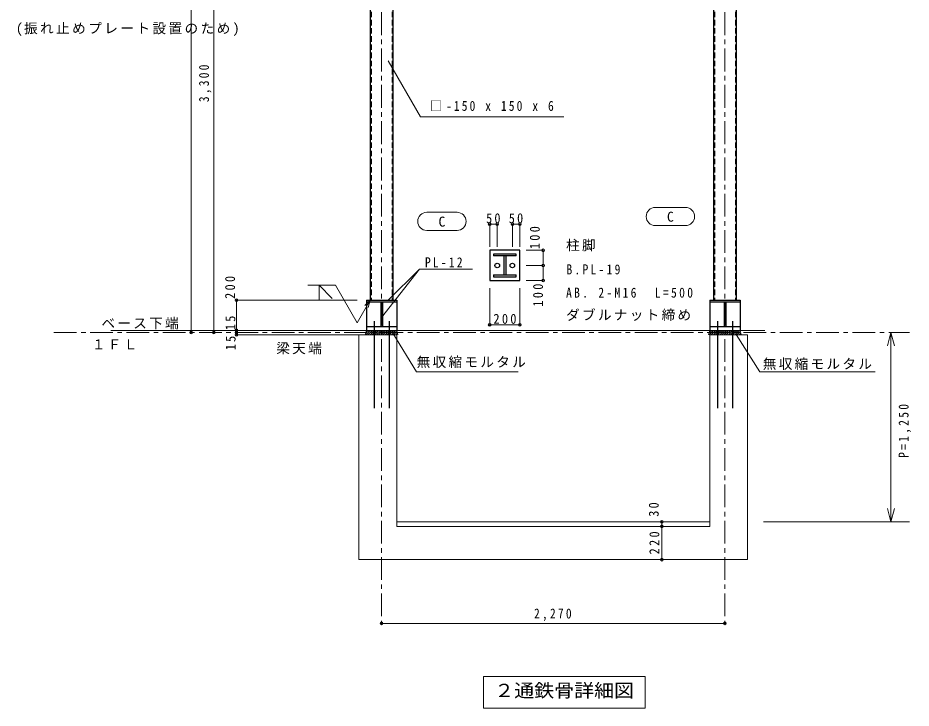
# Model space of a CAD drawing. Units: millimetres at full size, sheet at 1:30, with parts at other scales. Extents: x -8068 to 8572, y -4816 to 5478.
# Drawn here: x 2219 to 8125, y -4816 to -255 of the extents above; entities that cross this region are included whole.
import ezdxf
from ezdxf.enums import TextEntityAlignment as Align

# ---------------------------------------------------------------- set-up
doc = ezdxf.new("R2010")
doc.units = ezdxf.units.MM
doc.header["$LTSCALE"] = 30
doc.header["$PDMODE"] = 32
doc.header["$PDSIZE"] = 18
for name, pattern in [('CHAIN1', [8, 5, -1, 1, -1]), ('CHAIN2', [12, 9, -1, 1, -1]), ('DASHED1', [1.8, 1.2, -0.6])]:
    doc.linetypes.add(name, pattern=pattern)
for name, color, linetype, lineweight in [('0-0_芯', 4, 'CHAIN2', 18), ('0-2_サッシ', 7, 'Continuous', 25), ('8-0_8SIN_1', 4, 'CHAIN1', 18), ('8-1_8SIN_2', 7, 'Continuous', 25), ('8-2_8KUTAI', 3, 'Continuous', 35), ('8-3_8-3', 4, 'Continuous', 18), ('8-4_8-4', 5, 'Continuous', 9)]:
    doc.layers.add(name, color=color, linetype=linetype, lineweight=lineweight)
doc.styles.add('ＭＳ ゴシック', font='')
doc.styles.get('ＭＳ ゴシック').set_extended_font_data('MS Gothic')

msp = doc.modelspace()

# ---------------------------------------------------------------- linework, layer by layer
at = {"layer": '0-0_芯', "linetype": 'Continuous'}
msp.add_lwpolyline([(5297.63, -4607.29), (6365.35, -4607.29), (6365.35, -4815.5), (5297.63, -4815.5)], close=True, dxfattribs=at)
at = {"layer": '0-2_サッシ', "color": 4, "lineweight": 18}
for p, q in [((7991.49, -2334.62), (7968.19, -2421.55)), ((7991.49, -2334.62), (8014.78, -2421.55)), ((7991.49, -3584.62), (8014.78, -3497.68)), ((4723.85, -3584.62), (6793.85, -3584.62))]:
    msp.add_line(p, q, dxfattribs=at)
msp.add_lwpolyline([(7991.49, -2334.62), (7991.49, -3584.62), (7968.19, -3497.68)], dxfattribs=at)
at = {"layer": '8-0_8SIN_1'}
for p, q in [((4623.85, 5061.54), (4623.85, -4255.34)), ((6893.85, 5061.54), (6893.85, -4255.34)), ((2456.99, -2334.62), (8113.65, -2334.62))]:
    msp.add_line(p, q, dxfattribs=at)
at = {"layer": '8-1_8SIN_2'}
for p, q in [((4548.85, 595.38), (4548.85, -2119.62)), ((4698.85, 595.38), (4698.85, -2119.62)), ((6818.85, 595.38), (6818.85, -2119.62)), ((6968.85, 595.38), (6968.85, -2119.62)), ((5513.35, -1815.84), (5363.35, -1815.84)), ((5363.35, -1815.84), (5363.35, -1827.84)), ((5513.35, -1827.84), (5363.35, -1827.84)), ((5432.35, -1827.84), (5432.35, -1953.84)), ((5444.35, -1827.84), (5444.35, -1953.84)), ((5513.35, -1827.84), (5513.35, -1815.84)), ((5363.35, -1953.84), (5513.35, -1953.84)), ((5363.35, -1953.84), (5363.35, -1965.84)), ((5363.35, -1965.84), (5513.35, -1965.84)), ((5513.35, -1965.84), (5513.35, -1953.84)), ((4523.85, -2119.62), (4523.85, -2319.62)), ((4523.85, -2119.62), (4723.85, -2119.62)), ((4723.85, -2119.62), (4723.85, -2319.62)), ((6793.85, -2119.62), (6793.85, -2319.62)), ((6793.85, -2119.62), (6993.85, -2119.62)), ((6993.85, -2119.62), (6993.85, -2319.62)), ((4523.85, -2131.62), (4723.85, -2131.62)), ((4617.85, -2131.62), (4617.85, -2294.62)), ((4629.85, -2131.62), (4629.85, -2294.62)), ((6793.85, -2131.62), (6993.85, -2131.62)), ((6887.85, -2131.62), (6887.85, -2294.62)), ((6899.85, -2131.62), (6899.85, -2294.62)), ((4523.85, -2294.62), (4723.85, -2294.62)), ((4573.85, -2257.96), (4573.85, -2834.62)), ((4673.85, -2257.96), (4673.85, -2834.62)), ((6793.85, -2294.62), (6993.85, -2294.62)), ((6843.85, -2257.96), (6843.85, -2834.62)), ((6943.85, -2257.96), (6943.85, -2834.62)), ((4523.85, -2319.62), (4723.85, -2319.62)), ((6793.85, -2319.62), (6993.85, -2319.62))]:
    msp.add_line(p, q, dxfattribs=at)
at = {"layer": '8-1_8SIN_2', "linetype": 'DASHED1'}
for p, q in [((4554.85, 595.38), (4554.85, -2119.62)), ((4692.85, 595.38), (4692.85, -2119.62)), ((6824.85, 595.38), (6824.85, -2119.62)), ((6962.85, 595.38), (6962.85, -2119.62))]:
    msp.add_line(p, q, dxfattribs=at)
at = {"layer": '8-1_8SIN_2', "color": 4, "lineweight": 18}
for p, q in [((6433.08, -1507.54), (6633.08, -1507.54)), ((4922.31, -1539.85), (5122.31, -1539.85)), ((6633.08, -1627.54), (6433.08, -1627.54)), ((5122.31, -1659.85), (4922.31, -1659.85)), ((4873.83, -1914.54), (5225.77, -1914.54)), ((4319.41, -2021.2), (4134.95, -2021.2)), ((4209.99, -2021.2), (4297.02, -2108.23)), ((4209.99, -2021.2), (4209.99, -2121.98)), ((4319.41, -2021.2), (4462.54, -2269.1)), ((4548.85, -2119.62), (4462.54, -2269.1)), ((4548.84, -2119.62), (4513.49, -2154.97)), ((4548.85, -2119.62), (4535.91, -2167.91)), ((4697.79, -2339.02), (4853.97, -2594.54)), ((6967.79, -2348.02), (7123.97, -2594.54)), ((4853.97, -2594.54), (5526.85, -2594.54)), ((7123.97, -2594.54), (7886.85, -2594.54))]:
    msp.add_line(p, q, dxfattribs=at)
for points in [[(4666.92, -538.46), (4880.22, -907.89), (5829.4, -907.89)], [(4665.81, -2122.57), (4873.83, -1914.54), (4624.02, -2235.39)]]:
    msp.add_lwpolyline(points, dxfattribs=at)
at = {"layer": '8-1_8SIN_2'}
msp.add_lwpolyline([(5338.35, -1990.84), (5538.35, -1990.84), (5538.35, -1790.84), (5338.35, -1790.84)], close=True, dxfattribs=at)
for centre in [(5388.35, -1890.84), (5488.35, -1890.84)]:
    msp.add_circle(centre, 15, dxfattribs=at)
at = {"layer": '8-1_8SIN_2', "color": 4, "lineweight": 18}
for centre, start, end in [((6433.08, -1567.54), 90, 270), ((6633.08, -1567.54), 270, 90), ((4922.31, -1599.85), 90, 270), ((5122.31, -1599.85), 270, 90)]:
    msp.add_arc(centre, 60, start, end, dxfattribs=at)
at = {"layer": '8-2_8KUTAI', "color": 4, "lineweight": 18}
for p, q in [((2832.31, -2319.62), (7156.91, -2319.62)), ((4473.85, -2349.62), (3663.85, -2349.62)), ((4473.85, -2349.62), (4723.85, -2349.62)), ((4473.85, -2349.62), (4473.85, -3834.62)), ((4723.85, -2349.62), (4723.85, -3614.62)), ((6793.85, -2349.62), (7043.85, -2349.62)), ((6793.85, -2349.62), (6793.85, -3614.62)), ((7043.85, -2349.62), (7043.85, -3834.62)), ((7148.96, -3584.62), (8113.65, -3584.62))]:
    msp.add_line(p, q, dxfattribs=at)
at = {"layer": '8-3_8-3'}
for p, q in [((3363.85, -2334.62), (3363.85, 4115.38)), ((3513.85, -2334.62), (3513.85, 965.38)), ((5338.35, -1618.87), (5388.35, -1618.87)), ((5338.35, -1618.87), (5338.35, -1767.2)), ((5388.35, -1618.87), (5388.35, -1767.2)), ((5488.35, -1618.87), (5538.35, -1618.87)), ((5488.35, -1618.87), (5488.35, -1767.2)), ((5538.35, -1618.87), (5538.35, -1767.2)), ((5691.52, -1790.84), (5579.52, -1790.84)), ((5691.52, -1890.84), (5691.52, -1790.84)), ((5691.52, -1890.84), (5579.52, -1890.84)), ((5691.52, -1990.84), (5691.52, -1890.84)), ((5691.52, -1990.84), (5579.52, -1990.84)), ((5338.35, -2283.32), (5338.35, -2041.15)), ((5538.35, -2283.32), (5538.35, -2041.15)), ((3663.85, -2119.62), (4462.49, -2119.62)), ((3663.85, -2319.62), (3663.85, -2119.62)), ((5338.35, -2283.32), (5538.35, -2283.32)), ((3663.85, -2319.62), (4487.06, -2319.62)), ((3663.85, -2334.62), (3663.85, -2319.62)), ((3663.85, -2349.62), (3663.85, -2334.62)), ((6475.8, -3614.62), (6475.8, -3584.62)), ((4723.85, -3614.62), (6793.85, -3614.62)), ((6475.8, -3834.62), (6475.8, -3614.62)), ((4473.85, -3834.62), (7043.85, -3834.62)), ((4623.85, -4255.34), (6893.85, -4255.34))]:
    msp.add_line(p, q, dxfattribs=at)
for p in [(5338.35, -1618.87), (5388.35, -1618.87), (5488.35, -1618.87), (5538.35, -1618.87), (5691.52, -1790.84), (5691.52, -1890.84), (5691.52, -1990.84), (3663.85, -2119.62), (5338.35, -2283.32), (5538.35, -2283.32), (3363.85, -2334.62), (3513.85, -2334.62), (3663.85, -2319.62), (3663.85, -2334.62), (3663.85, -2349.62), (6475.8, -3584.62), (6475.8, -3614.62), (6475.8, -3834.62), (4623.85, -4255.34), (6893.85, -4255.34)]:
    msp.add_point(p, dxfattribs=at)
at = {"layer": '8-4_8-4'}
for p, q in [((4523.85, -2319.62), (4515.81, -2349.62)), ((4519.06, -2349.62), (4549.06, -2319.62)), ((4519.79, -2334.74), (4534.92, -2319.62)), ((4533.2, -2349.62), (4563.2, -2319.62)), ((4547.34, -2349.62), (4577.34, -2319.62)), ((4561.49, -2349.62), (4591.49, -2319.62)), ((4575.63, -2349.62), (4605.63, -2319.62)), ((4589.77, -2349.62), (4619.77, -2319.62)), ((4603.91, -2349.62), (4633.91, -2319.62)), ((4618.05, -2349.62), (4648.05, -2319.62)), ((4632.2, -2349.62), (4662.2, -2319.62)), ((4646.34, -2349.62), (4676.34, -2319.62)), ((4660.48, -2349.62), (4690.48, -2319.62)), ((4674.62, -2349.62), (4704.62, -2319.62)), ((4688.76, -2349.62), (4718.76, -2319.62)), ((4702.91, -2349.62), (4725.76, -2326.76)), ((4717.05, -2349.62), (4728.75, -2337.92)), ((4723.85, -2319.62), (4731.88, -2349.62)), ((4731.19, -2349.62), (4731.74, -2349.07)), ((6793.85, -2319.62), (6785.81, -2349.62)), ((6789.06, -2349.62), (6819.06, -2319.62)), ((6789.79, -2334.74), (6804.92, -2319.62)), ((6803.2, -2349.62), (6833.2, -2319.62)), ((6817.34, -2349.62), (6847.34, -2319.62)), ((6831.49, -2349.62), (6861.49, -2319.62)), ((6845.63, -2349.62), (6875.63, -2319.62)), ((6859.77, -2349.62), (6889.77, -2319.62)), ((6873.91, -2349.62), (6903.91, -2319.62)), ((6888.05, -2349.62), (6918.05, -2319.62)), ((6902.2, -2349.62), (6932.2, -2319.62)), ((6916.34, -2349.62), (6946.34, -2319.62)), ((6930.48, -2349.62), (6960.48, -2319.62)), ((6944.62, -2349.62), (6974.62, -2319.62)), ((6958.76, -2349.62), (6988.76, -2319.62)), ((6972.91, -2349.62), (6995.76, -2326.76)), ((6987.05, -2349.62), (6998.75, -2337.92)), ((6993.85, -2319.62), (7001.88, -2349.62)), ((7001.19, -2349.62), (7001.74, -2349.07))]:
    msp.add_line(p, q, dxfattribs=at)

# ---------------------------------------------------------------- texts
at = {"layer": '0-2_サッシ', "style": 'ＭＳ ゴシック', "width": 1.1}
msp.add_text('２通鉄骨詳細図', height=87.98, dxfattribs=at).set_placement((5368.73, -4769.19), align=Align.BOTTOM_LEFT)
at = {"layer": '0-2_サッシ', "insert": (8125, -3162.43), "char_height": 65.98, "attachment_point": 7, "rotation": 90, "style": 'ＭＳ ゴシック'}
msp.add_mtext('\\T1.39;\\W0.85;P=1,250', dxfattribs=at)
at = {"layer": '8-1_8SIN_2', "style": 'ＭＳ ゴシック'}
for p in [(6510.58, -1621.54), (4999.81, -1653.85)]:
    msp.add_text('C', height=65.98, dxfattribs=at).set_placement(p, align=Align.BOTTOM_LEFT)
at = {"layer": '8-1_8SIN_2', "insert": (4945.5, -871.22), "char_height": 65.98, "attachment_point": 7, "style": 'ＭＳ ゴシック'}
msp.add_mtext('\\T1.36;\\W0.85;□-150\\~x\\~150\\~x\\~6', dxfattribs=at)
at = {"layer": '8-2_8KUTAI', "color": 7, "char_height": 65.98, "attachment_point": 7, "style": 'ＭＳ ゴシック'}
for s, insert in [('\\T1.18;(振れ止めプレート設置のため)', (2205.93, -374.56)), ('\\T1.17;柱脚', (5843.25, -1797.16)), ('\\T1.38;\\W0.85;PL-12', (4910.27, -1902.85)), ('\\T1.39;\\W0.85;B.PL-19', (5846.09, -1950.74)), ('\\T1.4;\\W0.85;AB.\\~2-M16\\~\\~L=500', (5843.25, -2104.33)), ('\\T1.17;ダブルナット締め', (5843.25, -2257.92)), ('\\T1.17;ベース下端', (2770.9, -2312.91)), ('\\T1.17;１ＦＬ', (2707.77, -2445.44)), ('\\T1.17;梁天端', (3927.45, -2478.13)), ('\\T1.17;無収縮モルタル', (4855.45, -2568.9)), ('\\T1.17;無収縮モルタル', (7144.26, -2581.2))]:
    msp.add_mtext(s, dxfattribs=dict(at, insert=insert))
at = {"layer": '8-3_8-3', "color": 7, "char_height": 65.98, "attachment_point": 7, "rotation": 90, "style": 'ＭＳ ゴシック'}
for s, insert in [('\\T1.38;\\W0.85;3,300', (3498.85, -812.12)), ('\\T1.38;\\W0.9;100', (5670.33, -1783.09)), ('\\T1.38;\\W0.9;200', (3655.18, -2111.69)), ('\\T1.38;\\W0.9;100', (5691.52, -2162.99)), ('\\T1.36;\\W0.9;15', (3657.79, -2317.98)), ('\\T1.36;\\W0.9;15', (3659.1, -2451.24)), ('\\T1.36;\\W0.9;30', (6456.84, -3551.11)), ('\\T1.38;\\W0.9;220', (6460.8, -3799.62))]:
    msp.add_mtext(s, dxfattribs=dict(at, insert=insert))
at = {"layer": '8-3_8-3', "color": 7, "char_height": 65.98, "attachment_point": 7, "style": 'ＭＳ ゴシック'}
for s, insert in [('\\T1.36;\\W0.9;50', (5314.6, -1612.87)), ('\\T1.36;\\W0.9;50', (5464.6, -1612.87)), ('\\T1.38;\\W0.9;200', (5363.35, -2277.32)), ('\\T1.38;\\W0.85;2,270', (5631.35, -4240.34))]:
    msp.add_mtext(s, dxfattribs=dict(at, insert=insert))

doc.saveas('drawing.dxf')
